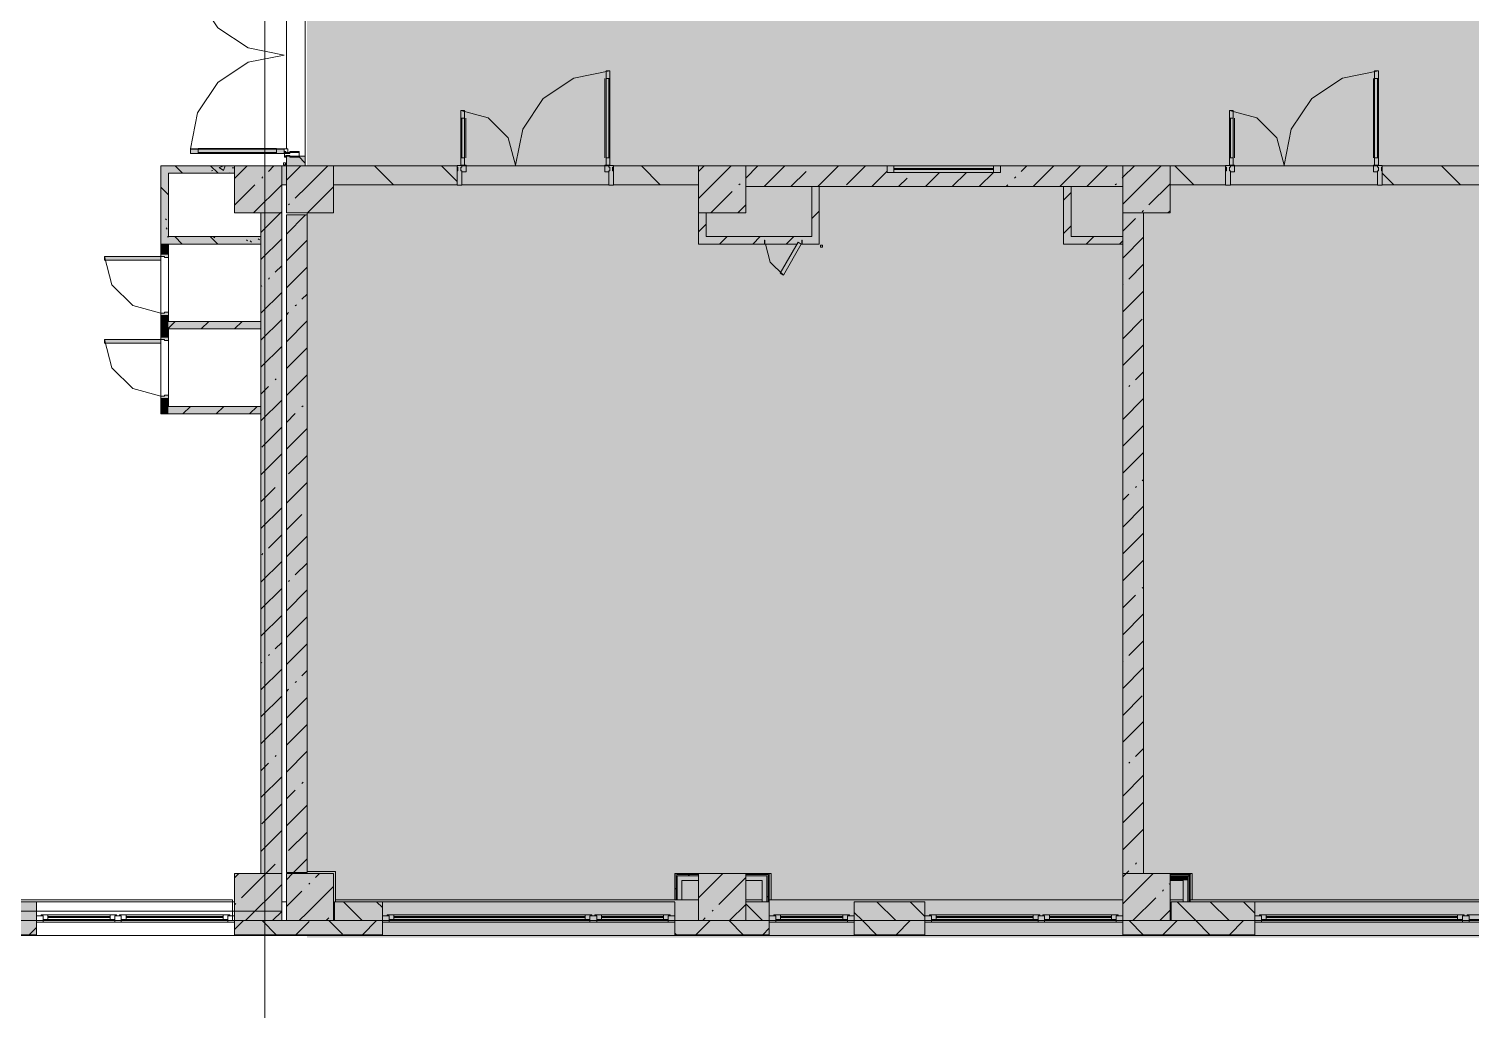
# Model space of a CAD drawing. Header units: millimetres. Extents: x -3817 to 677485, y -22715 to 103890.
# Drawn here: x 13563.1 to 13683.5, y -19612.1 to -19530.2 of the extents above; entities that cross this region are included whole.
import ezdxf

# ---------------------------------------------------------------- set-up
doc = ezdxf.new("R2010")
doc.units = ezdxf.units.MM
doc.layers.add('PDF _Геометрия', color=7, linetype='Continuous', true_color=0x1d1d1d)
doc.layers.add('PDF _Сплошная заливка', color=7, linetype='Continuous', true_color=0xffffff)

msp = doc.modelspace()

# ---------------------------------------------------------------- hatches: boundary and pattern name
at = {"layer": 'PDF _Сплошная заливка', "true_color": 0xd9d9d9, "transparency": 33554559}
for points in [[(13871.02, -19606.08), (13878.48, -19606.08), (13878.48, -19577.89), (13949.34, -19577.89), (13949.34, -19388.53), (13611.17, -19388.53), (13611.17, -19416.65), (13586.36, -19416.65), (13586.36, -19606.08), (13856.42, -19606.08)], [(13654.47, -19543.4), (13654.47, -19541.67), (13644.24, -19541.67), (13644.24, -19542.22), (13634.79, -19542.22), (13634.79, -19541.67), (13622.98, -19541.67), (13622.98, -19543.4), (13651.92, -19543.4)], [(13654.47, -19600.72), (13656.2, -19600.72), (13656.2, -19545.61), (13654.47, -19545.61), (13654.47, -19599.51)], [(13628.49, -19548.21), (13628.49, -19547.58), (13619.04, -19547.58), (13619.04, -19548.21), (13627.3, -19548.13), (13627.35, -19548.05), (13627.7, -19548.21)], [(13654.47, -19548.21), (13654.47, -19547.58), (13650.14, -19547.58), (13650.14, -19548.21), (13651.92, -19548.21)], [(13586.55, -19604.66), (13588.57, -19604.66), (13588.57, -19600.72), (13586.36, -19600.72), (13586.36, -19604.66)], [(13617.17, -19602.93), (13617.27, -19602.93), (13617.27, -19600.92), (13617.17, -19600.72), (13617.17, -19601.98)], [(13619.04, -19604.65), (13622.98, -19604.65), (13622.98, -19600.72), (13619.04, -19600.72), (13619.04, -19602.92)], [(13624.75, -19603.09), (13624.85, -19603.09), (13624.85, -19600.92), (13624.75, -19600.92), (13624.75, -19602.37)], [(13624.85, -19603.09), (13624.94, -19603.09), (13624.94, -19600.82), (13624.85, -19600.92), (13624.85, -19602.36)], [(13659.9, -19603.09), (13660, -19603.09), (13660, -19600.92), (13659.9, -19600.92), (13659.9, -19601.98)], [(13660, -19603.09), (13660.09, -19603.09), (13660.09, -19600.82), (13660, -19600.92), (13660, -19601.98)], [(13665.49, -19604.66), (13665.49, -19603.09), (13658.49, -19603.09), (13658.49, -19604.66), (13659.22, -19604.66)]]:
    msp.add_hatch(color=254, dxfattribs=at).paths.add_polyline_path(points)
at = {"layer": 'PDF _Сплошная заливка', "true_color": 0xcdcdcd, "transparency": 33554559}
msp.add_hatch(color=254, dxfattribs=at).paths.add_polyline_path([(13611.32, -19541.63), (13611.64, -19541.63), (13611.64, -19533.76), (13611.32, -19533.76), (13611.32, -19540.34)])
at = {"layer": 'PDF _Сплошная заливка', "true_color": 0xe2e2e2, "transparency": 33554559}
msp.add_hatch(color=254, dxfattribs=at).paths.add_polyline_path([(13578.89, -19540.65), (13584.44, -19540.65), (13584.44, -19540.29), (13576.63, -19540.29), (13576.63, -19540.65)])
at = {"layer": 'PDF _Сплошная заливка', "transparency": 33554559}
for points in [[(13578.89, -19542.3), (13580.3, -19542.3), (13580.3, -19541.67), (13574.79, -19541.67), (13574.79, -19542.3)], [(13580.3, -19545.61), (13584.24, -19545.61), (13584.24, -19541.67), (13580.3, -19541.67), (13580.3, -19544.75)], [(13584.24, -19543.25), (13584.63, -19543.25), (13584.63, -19541.67), (13584.24, -19541.73), (13584.24, -19542.21)], [(13586.19, -19545.61), (13586.36, -19545.61), (13586.36, -19541.67), (13584.63, -19541.67), (13584.63, -19545.61)], [(13582.51, -19600.72), (13584.24, -19600.72), (13584.24, -19545.61), (13582.51, -19545.61), (13582.51, -19584.37)], [(13582.51, -19548.21), (13582.51, -19547.58), (13574.16, -19547.58), (13574.16, -19548.21), (13578.89, -19548.21)], [(13582.51, -19555.29), (13582.51, -19554.66), (13574.79, -19554.66), (13574.79, -19555.29), (13578.89, -19555.29)], [(13582.51, -19562.38), (13582.51, -19561.75), (13574.79, -19561.75), (13574.79, -19562.38), (13578.89, -19562.38)], [(13586.19, -19604.66), (13586.36, -19604.66), (13586.36, -19600.72), (13584.63, -19600.72), (13584.63, -19604.66)]]:
    msp.add_hatch(color=256, dxfattribs=at).paths.add_polyline_path(points)
at = {"layer": 'PDF _Сплошная заливка', "true_color": 0xd9d9d9, "transparency": 33554559}
h = msp.add_hatch(color=254, dxfattribs=at)
h.paths.add_polyline_path([(13619.04, -19543.25), (13619.04, -19541.67), (13611.95, -19541.67), (13611.95, -19543.25), (13615.4, -19543.25)], flags=0)
h.paths.add_polyline_path([(13593.49, -19543.25), (13598.88, -19543.25), (13598.88, -19541.67), (13588.57, -19541.67), (13588.57, -19543.25)], flags=0)
h = msp.add_hatch(color=254, dxfattribs=at)
h.paths.add_polyline_path([(13681.13, -19543.25), (13689.75, -19543.25), (13689.75, -19541.67), (13676.12, -19541.67), (13676.12, -19543.25)], flags=0)
h.paths.add_polyline_path([(13658.41, -19543.25), (13663.05, -19543.25), (13663.05, -19541.67), (13658.41, -19541.67)], flags=0)
at = {"layer": 'PDF _Сплошная заливка', "true_color": 0xe2e2e2, "transparency": 33554559}
h = msp.add_hatch(color=254, dxfattribs=at)
h.paths.add_polyline_path([(13574.79, -19554.16), (13574.79, -19553.88), (13574.16, -19553.96), (13574.16, -19554.16)], flags=0)
h.paths.add_polyline_path([(13574.79, -19549.32), (13574.79, -19549.04), (13574.16, -19549.04), (13574.16, -19549.24), (13574.47, -19549.24)], flags=0)
h = msp.add_hatch(color=254, dxfattribs=at)
h.paths.add_polyline_path([(13574.16, -19561.09), (13574.79, -19561.09), (13574.79, -19560.81), (13574.16, -19560.89)], flags=0)
h.paths.add_polyline_path([(13574.79, -19556.24), (13574.79, -19555.97), (13574.16, -19555.97), (13574.16, -19556.17), (13574.47, -19556.17)], flags=0)
at = {"layer": 'PDF _Сплошная заливка', "true_color": 0xd9d9d9, "transparency": 33554559}
h = msp.add_hatch(color=254, dxfattribs=at)
h.paths.add_polyline_path([(13617.66, -19600.82), (13619.04, -19600.74), (13619.04, -19600.72), (13617.27, -19600.72), (13617.27, -19600.82)], flags=0)
h.paths.add_polyline_path([(13622.98, -19600.82), (13624.85, -19600.82), (13624.94, -19600.72), (13622.98, -19600.8)], flags=0)
at = {"layer": 'PDF _Сплошная заливка', "true_color": 0xcfcfcf, "transparency": 33554559}
for points in [[(13617.27, -19602.93), (13617.66, -19602.93), (13617.66, -19600.92), (13617.27, -19600.92), (13617.27, -19601.98)], [(13659.5, -19601.31), (13659.9, -19601.31), (13659.9, -19600.92), (13658.41, -19600.92), (13658.41, -19601.31)]]:
    msp.add_hatch(color=254, dxfattribs=at).paths.add_polyline_path(points)
h = msp.add_hatch(color=254, dxfattribs=at)
h.paths.add_polyline_path([(13624.75, -19601.31), (13624.75, -19600.92), (13622.98, -19600.92), (13622.98, -19601.31), (13624.35, -19601.31)], flags=0)
h.paths.add_polyline_path([(13617.66, -19601.31), (13619.04, -19601.31), (13619.04, -19600.92), (13617.66, -19600.92)], flags=0)
at = {"layer": 'PDF _Сплошная заливка', "true_color": 0xd9d9d9, "transparency": 33554559}
h = msp.add_hatch(color=254, dxfattribs=at)
h.paths.add_polyline_path([(13637.31, -19604.66), (13637.94, -19604.66), (13637.94, -19603.09), (13632.03, -19603.09), (13632.03, -19604.66)], flags=0)
h.paths.add_polyline_path([(13622.98, -19604.66), (13624.94, -19604.65), (13624.94, -19603.09), (13622.98, -19603.09), (13622.98, -19604.65)], flags=0)
at = {"layer": 'PDF _Сплошная заливка', "transparency": 33554559}
h = msp.add_hatch(color=256, dxfattribs=at)
h.paths.add_polyline_path([(13554.95, -19605.84), (13563.77, -19605.84), (13563.77, -19604.66), (13554.95, -19604.66)], flags=0)
h.paths.add_polyline_path([(13586.36, -19605.84), (13586.36, -19604.66), (13580.3, -19604.66), (13580.3, -19605.84), (13586.19, -19605.84)], flags=0)
h.paths.add_polyline_path([(13476.64, -19605.84), (13489.12, -19605.84), (13489.12, -19604.66), (13476.52, -19604.66), (13476.52, -19605.84)], flags=0)
h.paths.add_polyline_path([(13459.99, -19605.84), (13459.99, -19604.66), (13451.33, -19604.66), (13451.33, -19605.84), (13458.42, -19605.84)], flags=0)
h.paths.add_polyline_path([(13520.46, -19605.84), (13524.55, -19605.84), (13524.55, -19604.66), (13510.22, -19604.66), (13510.22, -19605.84), (13513.16, -19605.84)], flags=0)
h.paths.add_polyline_path([(13542.37, -19605.84), (13547.86, -19605.84), (13547.86, -19604.66), (13541.09, -19604.66), (13541.09, -19605.84)], flags=0)
h.paths.add_polyline_path([(13414.56, -19605.84), (13417.08, -19605.84), (13417.08, -19604.66), (13408.02, -19604.66), (13408.02, -19605.84), (13410.91, -19605.84)], flags=0)
h.paths.add_polyline_path([(13370.62, -19605.84), (13383.61, -19605.84), (13383.61, -19604.66), (13370.62, -19604.66)], flags=0)
h.paths.add_polyline_path([(13425.52, -19605.84), (13429.28, -19605.84), (13429.28, -19604.66), (13424.16, -19604.66), (13424.16, -19605.84)], flags=0)
h.paths.add_polyline_path([(13317.63, -19605.84), (13323.54, -19605.84), (13323.54, -19604.66), (13317.63, -19604.66)], flags=0)
h.paths.add_polyline_path([(13310.55, -19605.84), (13310.55, -19604.66), (13279.13, -19604.66), (13279.13, -19605.84), (13308.66, -19605.84)], flags=0)
h.paths.add_polyline_path([(13340.07, -19605.84), (13346.21, -19605.84), (13346.21, -19604.66), (13340.07, -19604.66)], flags=0)
at = {"layer": 'PDF _Сплошная заливка', "true_color": 0xd9d9d9, "transparency": 33554559}
h = msp.add_hatch(color=254, dxfattribs=at)
h.paths.add_polyline_path([(13877.22, -19605.84), (13877.22, -19604.66), (13844.62, -19604.66), (13844.62, -19605.84), (13871.02, -19605.84)], flags=0)
h.paths.add_polyline_path([(13827.2, -19605.84), (13837.54, -19605.84), (13837.54, -19604.66), (13809.19, -19604.66), (13809.19, -19605.84), (13812.6, -19605.84)], flags=0)
h.paths.add_polyline_path([(13794.23, -19605.84), (13802.1, -19605.84), (13802.1, -19604.66), (13794.23, -19604.66)], flags=0)
h.paths.add_polyline_path([(13768.78, -19605.84), (13769.82, -19605.84), (13769.82, -19604.66), (13760.77, -19604.66), (13760.77, -19605.84)], flags=0)
h.paths.add_polyline_path([(13744.23, -19605.84), (13744.23, -19604.66), (13738.33, -19604.66), (13738.33, -19605.84), (13739.56, -19605.84)], flags=0)
h.paths.add_polyline_path([(13659.22, -19605.84), (13665.49, -19605.84), (13665.49, -19604.66), (13654.47, -19604.66), (13654.47, -19605.84), (13658.41, -19605.84)], flags=0)
h.paths.add_polyline_path([(13728.61, -19605.84), (13731.24, -19605.84), (13731.24, -19604.66), (13724.39, -19604.66), (13724.39, -19605.84), (13724.95, -19605.84)], flags=0)
h.paths.add_polyline_path([(13689.9, -19605.84), (13700.93, -19605.84), (13700.93, -19604.66), (13689.9, -19604.66)], flags=0)
h.paths.add_polyline_path([(13632.03, -19605.84), (13637.94, -19605.84), (13637.94, -19604.66), (13632.03, -19604.66)], flags=0)
h.paths.add_polyline_path([(13588.57, -19605.84), (13592.66, -19605.84), (13592.66, -19604.66), (13586.36, -19604.66), (13586.39, -19605.84)], flags=0)
h.paths.add_polyline_path([(13617.07, -19605.84), (13624.94, -19605.84), (13624.94, -19604.66), (13617.07, -19604.66)], flags=0)

# ---------------------------------------------------------------- linework, layer by layer
at = {"layer": 'PDF _Геометрия', "color": 253, "lineweight": 9, "true_color": 0xaaaaaa}
for points in [[(13582.82, -19623.26), (13582.82, -19524.84), (13582.82, -19515.08), (13582.82, -19416.65)], [(13576.63, -19524.62), (13577.22, -19527.61), (13578.92, -19530.15), (13581.45, -19531.84), (13584.44, -19532.44)], [(13576.63, -19540.25), (13577.22, -19537.26), (13578.92, -19534.73), (13581.45, -19533.03), (13584.44, -19532.44)], [(13574.16, -19549.15), (13574.16, -19541.67), (13584.63, -19541.67), (13584.63, -19540.88), (13584.63, -19541.67)], [(13576.63, -19540.25), (13584.44, -19540.25)], [(13577.26, -19540.22), (13583.81, -19540.22)], [(13577.26, -19540.65), (13577.26, -19540.29)], [(13577.26, -19540.57), (13583.81, -19540.57)], [(13583.81, -19540.65), (13583.81, -19540.29)], [(13584.76, -19540.57), (13584.76, -19540.25), (13584.76, -19540.65), (13584.44, -19540.65)], [(13584.44, -19540.25), (13584.76, -19540.25)], [(13584.44, -19540.65), (13584.44, -19540.25), (13584.44, -19540.65)], [(13584.76, -19540.25), (13584.44, -19540.25)], [(13586.21, -19541.67), (13586.36, -19541.67)], [(13574.16, -19549.24), (13574.16, -19553.96), (13574.16, -19549.55), (13574.16, -19553.96), (13571.8, -19553.33), (13570.07, -19551.6), (13569.44, -19549.24)], [(13574.79, -19549.16), (13574.79, -19554.04), (13574.79, -19549.16)], [(13574.16, -19556.17), (13574.16, -19560.89), (13574.16, -19556.48), (13574.16, -19560.89), (13571.8, -19560.26), (13570.07, -19558.53), (13569.44, -19556.17)], [(13574.79, -19556.09), (13574.79, -19560.97), (13574.79, -19556.09)], [(13582.51, -19600.72), (13582.51, -19562.38), (13574.16, -19562.38)], [(13580.3, -19603.09), (13580.14, -19603.09), (13580.3, -19603.09), (13580.3, -19600.72)], [(13263.64, -19603.87), (13362.06, -19603.87), (13485.82, -19603.87), (13584.24, -19603.87)]]:
    msp.add_lwpolyline(points, dxfattribs=at)
at = {"layer": 'PDF _Геометрия', "color": 7, "lineweight": 9}
for points in [[(13585.7, -19524.11), (13586.21, -19524.11), (13586.21, -19523.32), (13584.63, -19523.32), (13584.63, -19524.11), (13586.21, -19524.11), (13586.21, -19540.88)], [(13584.63, -19540.25), (13584.63, -19524.62)], [(13586.36, -19545.61), (13584.63, -19545.61), (13584.63, -19541.67), (13586.36, -19541.67), (13586.21, -19541.67), (13586.21, -19540.88), (13584.63, -19540.88), (13584.63, -19541.67), (13580.46, -19541.67), (13574.79, -19541.67), (13574.16, -19541.67), (13574.16, -19547.58), (13574.16, -19548.21)], [(13586.21, -19541.44), (13585.65, -19540.88)], [(13586.19, -19540.88), (13585.7, -19540.88)], [(13580.3, -19542.72), (13581.35, -19541.67)], [(13583.13, -19542.14), (13583.59, -19541.67)], [(13584.63, -19542.88), (13585.84, -19541.67)], [(13574.79, -19548.21), (13574.16, -19548.21), (13574.16, -19548.84), (13574.79, -19548.84), (13574.79, -19548.21), (13582.51, -19548.21), (13582.51, -19554.66), (13574.79, -19554.66), (13574.79, -19554.36), (13574.16, -19554.36), (13574.16, -19555.77), (13574.79, -19555.77), (13574.79, -19555.29), (13582.51, -19555.29), (13582.51, -19561.75), (13574.79, -19561.75), (13574.79, -19561.28), (13574.16, -19561.28), (13574.16, -19562.38), (13574.79, -19562.38), (13582.51, -19562.38), (13582.51, -19600.72), (13584.24, -19600.72), (13584.24, -19545.61), (13582.51, -19545.61), (13582.51, -19547.58), (13574.79, -19547.58), (13574.79, -19542.3), (13580.3, -19542.3)], [(13580.3, -19544.96), (13582.01, -19543.26)], [(13581.9, -19545.61), (13584.24, -19543.27)], [(13582.57, -19542.7), (13582.66, -19542.6)], [(13584.24, -19543.25), (13584.63, -19543.25)], [(13585.37, -19544.38), (13586.36, -19543.39)], [(13582.51, -19547.25), (13584.15, -19545.61), (13584.24, -19545.52)], [(13584.63, -19547.37), (13586.23, -19545.76)], [(13584.81, -19544.94), (13584.9, -19544.85)], [(13582.51, -19548.21), (13582.51, -19547.58)], [(13582.51, -19549.49), (13584.24, -19547.76)], [(13584.63, -19549.61), (13586.36, -19547.88)], [(13574.16, -19549.15), (13574.16, -19548.84)], [(13574.79, -19548.84), (13574.79, -19554.36)], [(13574.16, -19553.96), (13574.16, -19549.55)], [(13583.69, -19550.55), (13584.24, -19550.01)], [(13584.63, -19551.86), (13586.36, -19550.13)], [(13582.51, -19551.74), (13582.57, -19551.68)], [(13583.13, -19551.12), (13583.22, -19551.02)], [(13582.51, -19553.98), (13584.24, -19552.25)], [(13585.93, -19552.8), (13586.36, -19552.37)], [(13584.63, -19554.1), (13584.81, -19553.92)], [(13585.37, -19553.36), (13585.47, -19553.27)], [(13574.25, -19555.77), (13574.79, -19555.23), (13575.36, -19554.66)], [(13577.52, -19555.29), (13578.15, -19554.66)], [(13580.3, -19555.29), (13580.93, -19554.66)], [(13582.51, -19556.23), (13584.24, -19554.5)], [(13582.51, -19555.29), (13582.51, -19554.66)], [(13584.63, -19556.35), (13586.36, -19554.62)], [(13574.16, -19560.89), (13574.16, -19556.48)], [(13574.79, -19555.77), (13574.79, -19561.28)], [(13582.51, -19558.47), (13584.24, -19556.74)], [(13584.63, -19558.59), (13586.36, -19556.86)], [(13582.51, -19560.72), (13583.13, -19560.1)], [(13583.69, -19559.53), (13583.78, -19559.44)], [(13584.63, -19560.84), (13586.36, -19559.11)], [(13574.16, -19561.43), (13574.31, -19561.28)], [(13582.51, -19562.96), (13584.24, -19561.23)], [(13576, -19562.38), (13576.63, -19561.75)], [(13578.78, -19562.38), (13579.41, -19561.75)], [(13581.56, -19562.38), (13582.19, -19561.75)], [(13582.51, -19562.38), (13582.51, -19561.75)], [(13584.63, -19563.08), (13585.37, -19562.34)], [(13585.93, -19561.78), (13586.03, -19561.69)], [(13582.57, -19565.15), (13584.24, -19563.48)], [(13584.63, -19565.33), (13586.36, -19563.6)], [(13582.51, -19567.45), (13584.24, -19565.72)], [(13584.81, -19567.39), (13586.36, -19565.84)], [(13582.51, -19569.7), (13583.69, -19568.51)], [(13584.63, -19569.82), (13586.36, -19568.09)], [(13582.51, -19571.94), (13584.24, -19570.21)], [(13584.63, -19572.06), (13585.93, -19570.76)], [(13583.13, -19573.57), (13584.24, -19572.46)], [(13584.63, -19574.31), (13586.36, -19572.58)], [(13582.57, -19574.13), (13582.66, -19574.03)], [(13582.51, -19576.43), (13584.24, -19574.7)], [(13585.37, -19575.81), (13586.36, -19574.82)], [(13582.51, -19578.68), (13584.24, -19576.95)], [(13584.63, -19578.8), (13586.36, -19577.06)], [(13584.81, -19576.37), (13584.9, -19576.28)], [(13582.51, -19580.92), (13584.24, -19579.19)], [(13584.63, -19581.04), (13586.36, -19579.31)], [(13583.69, -19581.98), (13584.24, -19581.44)], [(13584.63, -19583.29), (13586.36, -19581.55)], [(13583.13, -19582.55), (13583.22, -19582.45)], [(13582.51, -19583.17), (13582.57, -19583.11)], [(13582.51, -19585.41), (13584.24, -19583.68)], [(13585.93, -19584.23), (13586.36, -19583.8)], [(13584.63, -19585.53), (13584.81, -19585.35)], [(13585.37, -19584.79), (13585.47, -19584.7)], [(13582.51, -19587.66), (13584.24, -19585.93)], [(13584.63, -19587.78), (13586.36, -19586.04)], [(13582.51, -19589.9), (13584.24, -19588.17)], [(13584.63, -19590.02), (13586.36, -19588.29)], [(13582.51, -19592.15), (13583.13, -19591.53)], [(13583.69, -19590.96), (13583.78, -19590.87)], [(13584.63, -19592.27), (13586.36, -19590.53)], [(13582.51, -19594.39), (13584.24, -19592.66)], [(13584.63, -19594.51), (13585.37, -19593.77)], [(13585.93, -19593.21), (13586.03, -19593.12)], [(13582.57, -19596.58), (13584.24, -19594.91)], [(13584.63, -19596.76), (13586.36, -19595.02)], [(13582.51, -19598.88), (13584.24, -19597.15)], [(13584.81, -19598.82), (13586.36, -19597.27)], [(13580.88, -19602.75), (13582.91, -19600.72), (13583.69, -19599.94)], [(13585.23, -19600.64), (13586.36, -19599.51)], [(13580.3, -19601.09), (13580.66, -19600.72)], [(13586.36, -19600.72), (13584.63, -19600.72), (13584.63, -19604.66), (13586.36, -19604.66), (13580.3, -19604.66), (13580.3, -19605.9), (13586.36, -19605.9)], [(13584.63, -19601.25), (13585.15, -19600.72)], [(13581.22, -19604.66), (13584.24, -19601.64)], [(13584.63, -19603.49), (13585.93, -19602.19)], [(13547.86, -19602.93), (13580.14, -19602.93), (13580.14, -19604.66)], [(13580.14, -19603.09), (13563.77, -19603.09), (13563.77, -19604.66), (13580.14, -19604.66), (13580.14, -19604.25), (13580.14, -19603.09), (13580.14, -19604.25)], [(13580.32, -19603.31), (13580.42, -19603.22)], [(13564.28, -19604.25), (13563.77, -19604.25)], [(13564.16, -19604.17), (13570.46, -19604.17)], [(13564.71, -19604.17), (13564.71, -19604.57)], [(13564.71, -19604.33), (13569.91, -19604.33)], [(13569.91, -19604.41), (13564.71, -19604.41)], [(13569.91, -19604.17), (13569.91, -19604.57)], [(13570.85, -19604.25), (13570.3, -19604.25)], [(13570.69, -19604.17), (13579.91, -19604.17)], [(13571.25, -19604.17), (13571.25, -19604.57)], [(13571.25, -19604.33), (13579.36, -19604.33)], [(13579.36, -19604.41), (13571.25, -19604.41)], [(13579.36, -19604.17), (13579.36, -19604.57)], [(13580.3, -19604.25), (13579.75, -19604.25)], [(13580.3, -19605.4), (13581.04, -19604.66)], [(13583.79, -19605.84), (13582.61, -19604.66)], [(13583.46, -19604.66), (13584.24, -19603.89)], [(13585.71, -19604.66), (13586.36, -19604)], [(13554.95, -19605.84), (13563.77, -19605.84)], [(13554.95, -19605.86), (13563.77, -19605.86)], [(13560.46, -19605.9), (13564.4, -19605.9), (13560.46, -19605.9)], [(13563.16, -19605.84), (13563.77, -19605.23)], [(13563.77, -19604.8), (13580.3, -19604.8)], [(13577.94, -19605.9), (13580.3, -19605.9), (13577.94, -19605.9)], [(13580.3, -19605.84), (13586.36, -19605.84)], [(13580.3, -19605.86), (13586.36, -19605.86)], [(13585.43, -19605.84), (13586.36, -19604.9)]]:
    msp.add_lwpolyline(points, dxfattribs=at)
at = {"layer": 'PDF _Геометрия', "color": 253, "lineweight": 9, "true_color": 0xaaaaaa}
for points in [[(13584.63, -19540.25), (13584.63, -19524.62)], [(13584.44, -19540.34), (13584.44, -19540.65), (13576.63, -19540.65), (13576.63, -19540.29), (13584.44, -19540.29), (13576.63, -19540.29), (13576.63, -19540.65), (13584.44, -19540.65)], [(13584.44, -19540.25), (13584.76, -19540.25), (13584.76, -19540.57), (13584.76, -19540.25), (13584.44, -19540.25), (13584.44, -19540.65)], [(13569.44, -19549.24), (13569.44, -19549.55), (13574.16, -19549.55), (13574.16, -19549.24)], [(13574.79, -19549.04), (13574.79, -19548.84), (13574.16, -19548.84), (13574.16, -19549.04)], [(13574.16, -19549.24), (13574.47, -19549.24), (13574.47, -19549.32), (13574.79, -19549.32), (13574.79, -19549.04), (13574.16, -19549.04)], [(13574.16, -19553.96), (13574.16, -19554.16), (13574.79, -19554.16), (13574.79, -19553.88), (13574.47, -19553.88), (13574.47, -19553.96)], [(13574.79, -19554.16), (13574.16, -19554.16), (13574.16, -19554.36), (13574.79, -19554.36)], [(13569.44, -19556.17), (13569.44, -19556.48), (13574.16, -19556.48), (13574.16, -19556.17)], [(13574.79, -19555.97), (13574.79, -19555.77), (13574.16, -19555.77), (13574.16, -19555.97)], [(13574.16, -19556.17), (13574.47, -19556.17), (13574.47, -19556.24), (13574.79, -19556.24), (13574.79, -19555.97), (13574.16, -19555.97)], [(13574.16, -19560.89), (13574.16, -19561.09), (13574.79, -19561.09), (13574.79, -19560.81), (13574.47, -19560.81), (13574.47, -19560.89)], [(13574.79, -19561.09), (13574.16, -19561.09), (13574.16, -19561.28), (13574.79, -19561.28)], [(13580.3, -19603.09), (13580.14, -19603.09)], [(13584.63, -19603.09), (13584.24, -19603.09)]]:
    msp.add_lwpolyline(points, close=True, dxfattribs=at)
at = {"layer": 'PDF _Геометрия', "color": 9, "lineweight": 9, "true_color": 0xb7b7b7}
for points in [[(13599.28, -19542.18), (13599.63, -19542.18), (13599.63, -19541.63), (13599.2, -19541.63), (13599.2, -19537.06), (13601.48, -19537.68), (13603.15, -19539.35), (13603.76, -19541.63), (13604.36, -19538.62), (13606.07, -19536.06), (13608.63, -19534.36), (13611.64, -19533.76), (13611.64, -19541.63), (13611.21, -19541.63), (13611.21, -19542.18), (13611.56, -19542.18)], [(13611.21, -19534.39), (13611.21, -19541)], [(13611.64, -19534.39), (13611.32, -19534.39)], [(13611.56, -19534.39), (13611.56, -19541)], [(13663.45, -19542.18), (13663.8, -19542.18), (13663.8, -19541.63), (13663.37, -19541.63), (13663.37, -19537.06), (13665.65, -19537.68), (13667.32, -19539.35), (13667.94, -19541.63), (13668.53, -19538.62), (13670.24, -19536.06), (13672.8, -19534.36), (13675.81, -19533.76), (13675.81, -19541.63), (13675.38, -19541.63), (13675.38, -19542.18), (13675.73, -19542.18)], [(13675.38, -19534.39), (13675.38, -19541)], [(13675.81, -19534.39), (13675.49, -19534.39)], [(13675.73, -19534.39), (13675.73, -19541)], [(13599.2, -19537.69), (13599.51, -19537.69)], [(13599.28, -19537.69), (13599.28, -19541)], [(13599.62, -19537.69), (13599.62, -19541)], [(13663.37, -19537.69), (13663.68, -19537.69)], [(13663.45, -19537.69), (13663.45, -19541)], [(13663.79, -19537.69), (13663.79, -19541)], [(13586.36, -19541.67), (13598.89, -19541.67)], [(13598.88, -19541.67), (13598.88, -19542.1)], [(13599.2, -19541), (13599.51, -19541)], [(13599.2, -19541.79), (13599.2, -19542.1)], [(13611.64, -19541), (13611.32, -19541)], [(13611.64, -19541.79), (13611.64, -19542.1)], [(13611.94, -19541.67), (13663.06, -19541.67)], [(13611.95, -19542.1), (13611.95, -19541.67)], [(13663.05, -19541.67), (13663.05, -19542.1)], [(13663.37, -19541), (13663.68, -19541)], [(13663.37, -19541.79), (13663.37, -19542.1)], [(13675.81, -19541), (13675.49, -19541)], [(13675.81, -19541.79), (13675.81, -19542.1)], [(13676.11, -19541.67), (13737.23, -19541.67)], [(13676.12, -19542.1), (13676.12, -19541.67)], [(13598.88, -19543.25), (13588.57, -19543.25), (13588.57, -19545.61), (13586.36, -19545.61), (13586.36, -19600.57), (13588.73, -19600.57), (13588.73, -19603.09), (13588.73, -19600.57), (13586.36, -19600.57)], [(13619.04, -19545.61), (13619.04, -19543.25), (13611.95, -19543.25)], [(13663.05, -19543.25), (13658.41, -19543.25), (13658.41, -19545.61), (13656.2, -19545.61), (13656.2, -19600.72), (13660.25, -19600.72), (13660.25, -19602.93), (13660.25, -19600.72), (13660.09, -19600.72)], [(13702.06, -19548.21), (13689.9, -19548.21), (13689.9, -19543.25), (13676.12, -19543.25)], [(13654.47, -19602.93), (13654.47, -19548.21), (13649.51, -19548.21), (13649.51, -19543.4), (13629.12, -19543.4), (13629.12, -19548.21), (13627.62, -19548.21)], [(13627.26, -19548.21), (13619.04, -19548.21)], [(13624.63, -19548.21), (13625.03, -19549.7), (13626.13, -19550.8)], [(13617.07, -19602.93), (13617.07, -19600.72), (13625.1, -19600.72), (13625.1, -19602.93), (13625.1, -19600.72), (13622.98, -19600.72)], [(13619.04, -19600.72), (13617.17, -19600.72)]]:
    msp.add_lwpolyline(points, dxfattribs=at)
for points in [[(13611.32, -19541.63), (13611.64, -19541.63), (13611.64, -19533.76), (13611.32, -19533.76), (13611.32, -19541.63), (13611.64, -19541.63), (13611.64, -19533.76), (13611.32, -19533.76)], [(13675.49, -19541.63), (13675.81, -19541.63), (13675.81, -19533.76), (13675.49, -19533.76), (13675.49, -19541.63), (13675.81, -19541.63), (13675.81, -19533.76), (13675.49, -19533.76)], [(13599.51, -19541.63), (13599.2, -19541.63), (13599.2, -19537.06), (13599.51, -19537.06), (13599.51, -19541.63), (13599.51, -19537.06), (13599.2, -19537.06), (13599.2, -19541.63)], [(13663.68, -19541.63), (13663.37, -19541.63), (13663.37, -19537.06), (13663.68, -19537.06), (13663.68, -19541.63), (13663.68, -19537.06), (13663.37, -19537.06), (13663.37, -19541.63)], [(13599.27, -19541.67), (13611.57, -19541.67)], [(13663.44, -19541.67), (13675.74, -19541.67)], [(13624.59, -19547.89), (13624.55, -19547.89), (13624.55, -19548.21), (13624.59, -19548.21)], [(13626.13, -19550.8), (13627.62, -19548.21), (13627.35, -19548.05), (13625.85, -19550.64)], [(13627.66, -19547.89), (13627.66, -19548.21), (13627.7, -19548.21), (13627.7, -19547.89)]]:
    msp.add_lwpolyline(points, close=True, dxfattribs=at)
at = {"layer": 'PDF _Геометрия', "color": 7, "lineweight": 9}
for points in [[(13584.6, -19540.88), (13584.6, -19540.8), (13584.91, -19540.8), (13584.91, -19540.88), (13585.7, -19540.88), (13585.7, -19540.49), (13584.91, -19540.49), (13584.91, -19540.57), (13584.6, -19540.57), (13584.6, -19540.49), (13584.47, -19540.49), (13584.47, -19540.88)], [(13584.6, -19540.96), (13584.6, -19540.88), (13584.91, -19540.88), (13584.91, -19540.96), (13585.7, -19540.96), (13585.7, -19540.57), (13584.91, -19540.57), (13584.91, -19540.65), (13584.6, -19540.65), (13584.6, -19540.57), (13584.47, -19540.57), (13584.47, -19540.96)], [(13584.24, -19541.67), (13580.3, -19541.67), (13580.3, -19545.61), (13584.24, -19545.61)], [(13584.55, -19541.58), (13584.55, -19541.43), (13584.39, -19541.43), (13584.39, -19541.58)], [(13586.36, -19600.64), (13586.36, -19545.76), (13584.63, -19545.76), (13584.63, -19600.64)], [(13584.24, -19600.72), (13580.3, -19600.72), (13580.3, -19604.66), (13584.24, -19604.66)], [(13563.77, -19604.66), (13563.77, -19603.09), (13554.95, -19603.09), (13554.95, -19604.66)], [(13563.77, -19604.66), (13554.95, -19604.66), (13554.95, -19605.9), (13563.77, -19605.9)], [(13563.77, -19604.8), (13563.77, -19604.25), (13564.32, -19604.25), (13564.32, -19604.8)], [(13563.77, -19605.9), (13563.77, -19604.66), (13580.3, -19604.66), (13580.3, -19605.9)], [(13570.46, -19604.17), (13564.16, -19604.17), (13564.16, -19604.25), (13564.32, -19604.25), (13564.32, -19604.57), (13570.3, -19604.57), (13570.3, -19604.25), (13570.46, -19604.25)], [(13570.3, -19604.8), (13570.3, -19604.25), (13570.85, -19604.25), (13570.85, -19604.8)], [(13579.91, -19604.17), (13570.69, -19604.17), (13570.69, -19604.25), (13570.85, -19604.25), (13570.85, -19604.57), (13579.75, -19604.57), (13579.75, -19604.25), (13579.91, -19604.25)], [(13579.75, -19604.8), (13579.75, -19604.25), (13580.3, -19604.25), (13580.3, -19604.8)], [(13573.21, -19605.9), (13575.58, -19605.9)]]:
    msp.add_lwpolyline(points, close=True, dxfattribs=at)
at = {"layer": 'PDF _Геометрия', "color": 8, "lineweight": 9, "true_color": 0x787878}
for points in [[(13575.97, -19542.3), (13575.34, -19541.67)], [(13578.94, -19542.3), (13578.31, -19541.67)], [(13578.37, -19542.08), (13578.5, -19542.06)], [(13579.38, -19542.06), (13579.03, -19541.82), (13579.42, -19541.67)], [(13579.38, -19542.06), (13579.51, -19541.67)], [(13580.12, -19541.85), (13580.25, -19541.83)], [(13579.84, -19542.3), (13579.88, -19542.27)], [(13574.79, -19544.09), (13574.16, -19543.46)], [(13574.53, -19546.1), (13574.63, -19546.18)], [(13574.69, -19546.95), (13574.59, -19546.85)], [(13574.79, -19547.59), (13574.68, -19547.6), (13574.82, -19547.59)], [(13575.94, -19548.21), (13575.31, -19547.58)], [(13578.91, -19548.21), (13578.28, -19547.58)], [(13578.55, -19547.61), (13578.67, -19547.68)], [(13581.29, -19547.84), (13581.38, -19547.93)], [(13581.72, -19548.04), (13581.62, -19547.94)], [(13582.29, -19547.77), (13582.4, -19547.84)]]:
    msp.add_lwpolyline(points, dxfattribs=at)
at = {"layer": 'PDF _Геометрия', "color": 8, "lineweight": 9, "true_color": 0x737373}
for points in [[(13586.36, -19543.39), (13588.08, -19541.67)], [(13586.36, -19545.61), (13588.57, -19545.61), (13588.57, -19541.67), (13586.36, -19541.67), (13598.88, -19541.67), (13598.88, -19543.25), (13588.57, -19543.25)], [(13593.58, -19543.25), (13592, -19541.67)], [(13598.88, -19542.98), (13597.57, -19541.67)], [(13598.88, -19542.1), (13598.88, -19541.67)], [(13599.27, -19541.67), (13611.57, -19541.67)], [(13611.95, -19541.67), (13611.95, -19542.1)], [(13615.85, -19543.25), (13614.27, -19541.67)], [(13619.04, -19544.39), (13621.76, -19541.67)], [(13619.04, -19542.14), (13619.51, -19541.67)], [(13622.98, -19542.7), (13622.98, -19542.7), (13624, -19541.67)], [(13650.14, -19543.4), (13654.47, -19543.4), (13654.47, -19541.67), (13622.98, -19541.67), (13622.98, -19543.4), (13628.49, -19543.4)], [(13624.52, -19543.4), (13626.25, -19541.67)], [(13626.76, -19543.4), (13628.03, -19542.14)], [(13629.01, -19543.4), (13630.74, -19541.67)], [(13631.4, -19543.26), (13632.98, -19541.67)], [(13633.5, -19543.4), (13634.79, -19542.11)], [(13644.24, -19541.67), (13634.79, -19541.67)], [(13643.68, -19541.91), (13635.34, -19541.91)], [(13643.68, -19541.99), (13635.34, -19541.99)], [(13645.99, -19542.14), (13646.45, -19541.67)], [(13646.97, -19543.4), (13648.7, -19541.67)], [(13649.21, -19543.4), (13650.94, -19541.67)], [(13651.46, -19543.4), (13653.19, -19541.67)], [(13654.41, -19542.7), (13654.47, -19542.63), (13655.43, -19541.67)], [(13654.47, -19544.88), (13657.68, -19541.67)], [(13660.39, -19543.25), (13658.81, -19541.67)], [(13663.05, -19542.1), (13663.05, -19541.67)], [(13663.44, -19541.67), (13675.74, -19541.67)], [(13676.12, -19541.67), (13676.12, -19542.1)], [(13682.66, -19543.25), (13681.08, -19541.67)], [(13611.56, -19543.25), (13599.27, -19543.25)], [(13622.42, -19543.26), (13622.51, -19543.17)], [(13634.79, -19542.22), (13644.24, -19542.22)], [(13635.74, -19543.4), (13636.45, -19542.7)], [(13637.99, -19543.4), (13639.17, -19542.22)], [(13640.23, -19543.4), (13641.41, -19542.22)], [(13642.48, -19543.4), (13643.66, -19542.22)], [(13644.72, -19543.4), (13644.86, -19543.26)], [(13645.43, -19542.7), (13645.52, -19542.6)], [(13653.84, -19543.26), (13653.94, -19543.17)], [(13656.65, -19544.94), (13658.41, -19543.19)], [(13675.73, -19543.25), (13663.44, -19543.25)], [(13677.09, -19543.25), (13676.12, -19542.28)], [(13586.39, -19545.61), (13588.57, -19543.43)], [(13656.2, -19600.72), (13656.2, -19545.61), (13654.47, -19545.61), (13654.47, -19547.58), (13650.14, -19547.58), (13650.14, -19543.4), (13649.51, -19543.4), (13629.12, -19543.4), (13628.49, -19543.4), (13628.49, -19547.58), (13627.7, -19547.58), (13624.55, -19547.58), (13619.67, -19547.58), (13619.67, -19545.61), (13619.04, -19545.61), (13619.04, -19547.58), (13619.04, -19548.21), (13624.55, -19548.21), (13627.26, -19548.21)], [(13620.07, -19545.61), (13621.85, -19543.82)], [(13627.7, -19548.21), (13628.49, -19548.21), (13629.12, -19548.21), (13629.12, -19543.4)], [(13649.51, -19543.4), (13649.51, -19548.21), (13650.14, -19548.21), (13654.47, -19548.21), (13654.47, -19603.09), (13654.47, -19604.66), (13655.26, -19604.66)], [(13649.51, -19544.54), (13650.14, -19543.91)], [(13622.31, -19545.61), (13622.98, -19544.94)], [(13628.49, -19546.08), (13629.12, -19545.45)], [(13656.09, -19545.5), (13656.18, -19545.41)], [(13658.23, -19545.61), (13658.41, -19545.43)], [(13619.04, -19547.17), (13619.67, -19546.54)], [(13649.51, -19547.32), (13650.14, -19546.69)], [(13654.47, -19547.12), (13655.53, -19546.06)], [(13620.79, -19548.21), (13621.42, -19547.58)], [(13623.57, -19548.21), (13624.2, -19547.58)], [(13626.36, -19548.21), (13626.99, -19547.58)], [(13651.41, -19548.21), (13652.04, -19547.58)], [(13654.2, -19548.21), (13654.47, -19547.93)], [(13654.47, -19548.21), (13654.47, -19547.58)], [(13654.47, -19549.37), (13656.2, -19547.63)], [(13654.97, -19551.12), (13656.2, -19549.88)], [(13654.47, -19551.61), (13654.5, -19551.58)], [(13654.47, -19553.86), (13656.2, -19552.12)], [(13654.47, -19556.1), (13656.09, -19554.48)], [(13654.47, -19558.35), (13656.2, -19556.61)], [(13655.53, -19559.53), (13656.2, -19558.86)], [(13654.97, -19560.1), (13655.06, -19560)], [(13654.47, -19562.84), (13656.2, -19561.1)], [(13654.47, -19565.08), (13656.2, -19563.35)], [(13654.47, -19567.33), (13656.2, -19565.59)], [(13655.53, -19568.51), (13655.62, -19568.42)], [(13656.09, -19567.95), (13656.2, -19567.84)], [(13654.47, -19569.57), (13654.97, -19569.08)], [(13654.47, -19571.82), (13656.2, -19570.08)], [(13654.47, -19574.06), (13656.2, -19572.33)], [(13654.47, -19576.31), (13656.2, -19574.57)], [(13656.09, -19576.93), (13656.18, -19576.84)], [(13654.47, -19578.55), (13655.53, -19577.49)], [(13654.47, -19580.8), (13656.2, -19579.06)], [(13654.97, -19582.55), (13656.2, -19581.31)], [(13654.47, -19583.04), (13654.5, -19583.01)], [(13654.47, -19585.29), (13656.2, -19583.55)], [(13654.47, -19587.53), (13656.09, -19585.91)], [(13654.47, -19589.78), (13656.2, -19588.04)], [(13655.53, -19590.96), (13656.2, -19590.29)], [(13654.97, -19591.53), (13655.06, -19591.43)], [(13654.47, -19594.27), (13656.2, -19592.53)], [(13654.47, -19596.51), (13656.2, -19594.78)], [(13654.47, -19598.76), (13656.2, -19597.02)], [(13655.53, -19599.94), (13655.62, -19599.85)], [(13586.39, -19605.9), (13592.66, -19605.9), (13592.66, -19604.66), (13586.36, -19604.66), (13588.57, -19604.66), (13588.57, -19600.72), (13586.36, -19600.72)], [(13587.06, -19601.07), (13587.4, -19600.72)], [(13619.04, -19600.72), (13617.66, -19600.72), (13617.66, -19600.72), (13617.27, -19600.72), (13617.07, -19600.72), (13617.07, -19602.93), (13617.66, -19602.93)], [(13617.17, -19600.72), (13617.17, -19602.93)], [(13617.27, -19600.82), (13617.66, -19600.82), (13619.04, -19600.82)], [(13619.04, -19600.92), (13617.66, -19600.92), (13617.27, -19600.92), (13617.27, -19602.93)], [(13618.18, -19600.92), (13618.28, -19600.82), (13618.38, -19600.72)], [(13619.04, -19602.76), (13621.08, -19600.72)], [(13620.73, -19603.31), (13622.98, -19601.07)], [(13622.98, -19601.31), (13624.35, -19601.31), (13624.35, -19603.09), (13624.94, -19603.09), (13624.94, -19601.31), (13624.94, -19600.82), (13624.94, -19600.72), (13622.98, -19600.72)], [(13624.85, -19603.09), (13624.85, -19601.31), (13624.85, -19600.92), (13624.85, -19600.82), (13622.98, -19600.82)], [(13624.75, -19603.09), (13624.75, -19601.31), (13624.75, -19600.92), (13622.98, -19600.92)], [(13654.47, -19601), (13654.75, -19600.72), (13654.97, -19600.51)], [(13654.47, -19603.25), (13656.99, -19600.72)], [(13658.41, -19600.82), (13660, -19600.82), (13660, -19600.92), (13660, -19601.31), (13660, -19603.09)], [(13658.41, -19600.92), (13659.9, -19600.92), (13659.9, -19601.31), (13659.9, -19603.09)], [(13659.9, -19600.96), (13659.97, -19600.89)], [(13659.92, -19600.94), (13660.02, -19600.84), (13660.12, -19600.75)], [(13660.02, -19600.84), (13660.07, -19600.79)], [(13586.36, -19604), (13588.57, -19601.8)], [(13586.5, -19601.63), (13586.59, -19601.53)], [(13588.73, -19602.93), (13619, -19602.93), (13617.66, -19602.93), (13617.66, -19601.31), (13619.04, -19601.31)], [(13617.07, -19602.03), (13617.17, -19601.94), (13617.27, -19601.84)], [(13657.77, -19602.19), (13657.87, -19602.1)], [(13658.33, -19601.63), (13658.41, -19601.55)], [(13588.73, -19602.93), (13588.73, -19603.09), (13588.73, -19602.93)], [(13590.97, -19604.66), (13589.39, -19603.09)], [(13592.66, -19603.57), (13592.17, -19603.09)], [(13617.07, -19603.09), (13616.91, -19603.09), (13592.66, -19603.09), (13592.66, -19604.66), (13622.98, -19604.66)], [(13617.07, -19604.66), (13617.07, -19603.11)], [(13621.64, -19604.65), (13622.98, -19603.31)], [(13624.37, -19604.66), (13622.98, -19603.27)], [(13624.75, -19602.71), (13624.85, -19602.61), (13624.94, -19602.51)], [(13625.1, -19602.93), (13624.94, -19602.93), (13654.47, -19602.93)], [(13635.51, -19604.66), (13633.93, -19603.09)], [(13637.94, -19604.31), (13636.71, -19603.09)], [(13655.3, -19604.66), (13657.21, -19602.75)], [(13661.74, -19605.84), (13660.56, -19604.66), (13658.99, -19603.09)], [(13660.25, -19602.93), (13660.09, -19602.93), (13689.9, -19602.93)], [(13663.34, -19604.66), (13661.77, -19603.09)], [(13665.49, -19604.03), (13664.55, -19603.09)], [(13689.75, -19604.66), (13689.75, -19604.25), (13689.75, -19603.09), (13665.49, -19603.09), (13665.49, -19604.66), (13689.9, -19604.66)], [(13586.36, -19604.9), (13586.54, -19604.73)], [(13587.95, -19604.66), (13588.18, -19604.43)], [(13589.31, -19605.79), (13588.18, -19604.66)], [(13590.99, -19605.84), (13592.17, -19604.66)], [(13593.21, -19604.25), (13592.66, -19604.25)], [(13593.06, -19604.17), (13610.14, -19604.17)], [(13593.61, -19604.17), (13593.61, -19604.57)], [(13593.61, -19604.33), (13609.59, -19604.33)], [(13609.59, -19604.41), (13593.61, -19604.41)], [(13609.59, -19604.17), (13609.59, -19604.57)], [(13610.54, -19604.25), (13609.98, -19604.25)], [(13610.38, -19604.17), (13616.68, -19604.17)], [(13610.93, -19604.17), (13610.93, -19604.57)], [(13610.93, -19604.33), (13616.13, -19604.33)], [(13616.13, -19604.41), (13610.93, -19604.41)], [(13616.13, -19604.17), (13616.13, -19604.57)], [(13617.07, -19604.25), (13616.52, -19604.25)], [(13618.83, -19605.84), (13620.01, -19604.66)], [(13619.39, -19604.65), (13619.61, -19604.43)], [(13620.17, -19603.87), (13620.26, -19603.78)], [(13622.77, -19605.84), (13621.59, -19604.66)], [(13625.5, -19604.25), (13624.94, -19604.25)], [(13632.03, -19604.66), (13624.94, -19604.66)], [(13625.34, -19604.17), (13631.64, -19604.17)], [(13625.89, -19604.17), (13625.89, -19604.57)], [(13625.89, -19604.33), (13631.09, -19604.33)], [(13631.09, -19604.41), (13625.89, -19604.41)], [(13631.09, -19604.17), (13631.09, -19604.57)], [(13632.03, -19604.25), (13631.48, -19604.25)], [(13633.9, -19605.84), (13632.72, -19604.66), (13632.03, -19603.97)], [(13635.53, -19605.84), (13636.71, -19604.66)], [(13638.49, -19604.25), (13637.94, -19604.25)], [(13654.47, -19604.66), (13637.94, -19604.66)], [(13638.33, -19604.17), (13647.54, -19604.17)], [(13638.88, -19604.17), (13638.88, -19604.57)], [(13638.88, -19604.33), (13646.99, -19604.33)], [(13646.99, -19604.41), (13638.88, -19604.41)], [(13646.99, -19604.17), (13646.99, -19604.57)], [(13647.94, -19604.25), (13647.39, -19604.25)], [(13647.78, -19604.17), (13654.08, -19604.17)], [(13648.33, -19604.17), (13648.33, -19604.57)], [(13648.33, -19604.33), (13653.53, -19604.33)], [(13653.53, -19604.41), (13648.33, -19604.41)], [(13653.53, -19604.17), (13653.53, -19604.57)], [(13654.47, -19604.25), (13653.92, -19604.25)], [(13656.17, -19605.84), (13654.99, -19604.66)], [(13657.55, -19604.66), (13658.41, -19603.8)], [(13657.8, -19605.84), (13658.99, -19604.66)], [(13663.37, -19605.84), (13664.55, -19604.66)], [(13666.05, -19604.25), (13665.49, -19604.25)], [(13665.89, -19604.17), (13682.97, -19604.17)], [(13666.44, -19604.17), (13666.44, -19604.57)], [(13666.44, -19604.33), (13682.42, -19604.33)], [(13682.42, -19604.41), (13666.44, -19604.41)], [(13682.42, -19604.17), (13682.42, -19604.57)], [(13683.37, -19604.25), (13682.82, -19604.25)], [(13683.21, -19604.17), (13689.51, -19604.17)], [(13586.39, -19605.84), (13592.66, -19605.84)], [(13586.39, -19605.86), (13592.66, -19605.86)], [(13592.66, -19604.8), (13617.07, -19604.8)], [(13593.29, -19605.9), (13595.65, -19605.9), (13593.29, -19605.9)], [(13613.74, -19605.9), (13617.68, -19605.9), (13613.74, -19605.9)], [(13617.2, -19605.84), (13617.07, -19605.71)], [(13617.07, -19605.84), (13624.94, -19605.84)], [(13617.07, -19605.86), (13624.94, -19605.86)], [(13624.4, -19605.84), (13624.94, -19605.3)], [(13624.94, -19604.8), (13632.03, -19604.8)], [(13632.03, -19605.84), (13637.94, -19605.84)], [(13632.03, -19605.86), (13637.94, -19605.86)], [(13637.94, -19604.8), (13654.47, -19604.8)], [(13649.75, -19605.9), (13654.47, -19605.9), (13649.75, -19605.9)], [(13654.47, -19605.84), (13665.49, -19605.84)], [(13654.47, -19605.86), (13665.49, -19605.86)], [(13665.1, -19605.9), (13667.46, -19605.9), (13665.1, -19605.9)], [(13665.49, -19604.8), (13689.9, -19604.8)]]:
    msp.add_lwpolyline(points, dxfattribs=at)
for points in [[(13599.2, -19541.79), (13599.28, -19541.79), (13599.28, -19541.65), (13598.88, -19541.65), (13598.88, -19541.79), (13598.96, -19541.79), (13598.96, -19542.1), (13598.88, -19542.1), (13598.88, -19543.28), (13599.28, -19543.28), (13599.28, -19542.1), (13599.2, -19542.1)], [(13611.87, -19542.1), (13611.87, -19541.79), (13611.95, -19541.79), (13611.95, -19541.65), (13611.56, -19541.65), (13611.56, -19541.79), (13611.64, -19541.79), (13611.64, -19542.1), (13611.56, -19542.1), (13611.56, -19543.28), (13611.95, -19543.28), (13611.95, -19542.1)], [(13611.95, -19543.25), (13619.04, -19543.25), (13619.04, -19541.67), (13611.95, -19541.67)], [(13622.98, -19541.67), (13619.04, -19541.67), (13619.04, -19545.61), (13622.98, -19545.61)], [(13635.34, -19541.67), (13635.34, -19542.22), (13634.79, -19542.22), (13634.79, -19541.67)], [(13644.24, -19541.67), (13644.24, -19542.22), (13643.68, -19542.22), (13643.68, -19541.67)], [(13658.41, -19541.67), (13654.47, -19541.67), (13654.47, -19545.61), (13658.41, -19545.61)], [(13658.41, -19543.25), (13663.05, -19543.25), (13663.05, -19541.67), (13658.41, -19541.67)], [(13663.37, -19541.79), (13663.45, -19541.79), (13663.45, -19541.65), (13663.05, -19541.65), (13663.05, -19541.79), (13663.13, -19541.79), (13663.13, -19542.1), (13663.05, -19542.1), (13663.05, -19543.28), (13663.45, -19543.28), (13663.45, -19542.1), (13663.37, -19542.1)], [(13676.05, -19542.1), (13676.05, -19541.79), (13676.12, -19541.79), (13676.12, -19541.65), (13675.73, -19541.65), (13675.73, -19541.79), (13675.81, -19541.79), (13675.81, -19542.1), (13675.73, -19542.1), (13675.73, -19543.28), (13676.12, -19543.28), (13676.12, -19542.1)], [(13676.12, -19543.25), (13689.75, -19543.25), (13689.75, -19541.67), (13676.12, -19541.67)], [(13629.38, -19548.29), (13629.23, -19548.29), (13629.23, -19548.45), (13629.38, -19548.45)], [(13622.98, -19600.72), (13619.04, -19600.72), (13619.04, -19604.65), (13622.98, -19604.65)], [(13658.41, -19600.72), (13654.47, -19600.72), (13654.47, -19604.66), (13658.41, -19604.66)], [(13660.09, -19601.31), (13660.09, -19600.82), (13660.09, -19600.72), (13658.41, -19600.72), (13658.41, -19601.31), (13659.5, -19601.31), (13659.5, -19603.09), (13660.09, -19603.09)], [(13592.66, -19604.66), (13592.66, -19603.09), (13588.65, -19603.09), (13588.65, -19604.66)], [(13622.98, -19602.93), (13624.35, -19602.93)], [(13624.94, -19604.66), (13624.94, -19603.09), (13622.98, -19603.09), (13622.98, -19604.66)], [(13637.94, -19604.66), (13637.94, -19603.09), (13632.03, -19603.09), (13632.03, -19604.66)], [(13658.41, -19602.93), (13659.5, -19602.93)], [(13665.49, -19604.66), (13665.49, -19603.09), (13658.49, -19603.09), (13658.49, -19604.66)], [(13592.66, -19604.8), (13592.66, -19604.25), (13593.21, -19604.25), (13593.21, -19604.8)], [(13592.66, -19605.9), (13592.66, -19604.66), (13617.07, -19604.66), (13617.07, -19605.9)], [(13610.14, -19604.17), (13593.06, -19604.17), (13593.06, -19604.25), (13593.21, -19604.25), (13593.21, -19604.57), (13609.98, -19604.57), (13609.98, -19604.25), (13610.14, -19604.25)], [(13609.98, -19604.8), (13609.98, -19604.25), (13610.54, -19604.25), (13610.54, -19604.8)], [(13616.68, -19604.17), (13610.38, -19604.17), (13610.38, -19604.25), (13610.54, -19604.25), (13610.54, -19604.57), (13616.52, -19604.57), (13616.52, -19604.25), (13616.68, -19604.25)], [(13616.52, -19604.8), (13616.52, -19604.25), (13617.07, -19604.25), (13617.07, -19604.8)], [(13624.94, -19604.66), (13617.07, -19604.66), (13617.07, -19605.9), (13624.94, -19605.9)], [(13624.94, -19604.8), (13624.94, -19604.25), (13625.5, -19604.25), (13625.5, -19604.8)], [(13624.94, -19605.9), (13624.94, -19604.66), (13632.03, -19604.66), (13632.03, -19605.9)], [(13631.64, -19604.17), (13625.34, -19604.17), (13625.34, -19604.25), (13625.5, -19604.25), (13625.5, -19604.57), (13631.48, -19604.57), (13631.48, -19604.25), (13631.64, -19604.25)], [(13631.48, -19604.8), (13631.48, -19604.25), (13632.03, -19604.25), (13632.03, -19604.8)], [(13637.94, -19604.66), (13632.03, -19604.66), (13632.03, -19605.9), (13637.94, -19605.9)], [(13637.94, -19604.8), (13637.94, -19604.25), (13638.49, -19604.25), (13638.49, -19604.8)], [(13637.94, -19605.9), (13637.94, -19604.66), (13654.47, -19604.66), (13654.47, -19605.9)], [(13647.54, -19604.17), (13638.33, -19604.17), (13638.33, -19604.25), (13638.49, -19604.25), (13638.49, -19604.57), (13647.39, -19604.57), (13647.39, -19604.25), (13647.54, -19604.25)], [(13647.39, -19604.8), (13647.39, -19604.25), (13647.94, -19604.25), (13647.94, -19604.8)], [(13654.08, -19604.17), (13647.78, -19604.17), (13647.78, -19604.25), (13647.94, -19604.25), (13647.94, -19604.57), (13653.92, -19604.57), (13653.92, -19604.25), (13654.08, -19604.25)], [(13653.92, -19604.8), (13653.92, -19604.25), (13654.47, -19604.25), (13654.47, -19604.8)], [(13665.49, -19604.66), (13654.47, -19604.66), (13654.47, -19605.9), (13665.49, -19605.9)], [(13665.49, -19604.8), (13665.49, -19604.25), (13666.05, -19604.25), (13666.05, -19604.8)], [(13665.49, -19605.9), (13665.49, -19604.66), (13689.9, -19604.66), (13689.9, -19605.9)], [(13682.97, -19604.17), (13665.89, -19604.17), (13665.89, -19604.25), (13666.05, -19604.25), (13666.05, -19604.57), (13682.82, -19604.57), (13682.82, -19604.25), (13682.97, -19604.25)], [(13682.82, -19604.8), (13682.82, -19604.25), (13683.37, -19604.25), (13683.37, -19604.8)], [(13689.51, -19604.17), (13683.21, -19604.17), (13683.21, -19604.25), (13683.37, -19604.25), (13683.37, -19604.57), (13689.35, -19604.57), (13689.35, -19604.25), (13689.51, -19604.25)], [(13588.57, -19605.9), (13590.93, -19605.9)], [(13601.15, -19605.9), (13605.08, -19605.9)], [(13607.45, -19605.9), (13611.38, -19605.9)], [(13630.06, -19605.9), (13634.79, -19605.9)], [(13637.15, -19605.9), (13641.09, -19605.9)], [(13643.45, -19605.9), (13647.39, -19605.9)], [(13660.38, -19605.9), (13662.74, -19605.9)], [(13673.07, -19605.9), (13677, -19605.9)], [(13679.36, -19605.9), (13683.3, -19605.9)]]:
    msp.add_lwpolyline(points, close=True, dxfattribs=at)
at = {"layer": 'PDF _Сплошная заливка', "color": 254, "lineweight": 35, "true_color": 0xcdcdcd, "transparency": 33554559}
for points in [[(13675.49, -19541.63), (13675.81, -19541.63), (13675.49, -19533.76), (13675.81, -19533.76)], [(13599.51, -19541.63), (13599.51, -19537.06), (13599.2, -19541.63), (13599.2, -19537.06)], [(13663.68, -19541.63), (13663.68, -19537.06), (13663.37, -19541.63), (13663.37, -19537.06)], [(13626.13, -19550.8), (13627.62, -19548.21), (13625.85, -19550.64), (13627.35, -19548.05)]]:
    msp.add_solid(points, dxfattribs=at)
at = {"layer": 'PDF _Сплошная заливка', "lineweight": 35, "transparency": 33554559}
for points in [[(13584.63, -19541.67), (13586.21, -19541.67), (13584.63, -19540.88), (13586.19, -19540.88)], [(13574.79, -19547.58), (13574.79, -19541.67), (13574.16, -19547.58), (13574.16, -19541.67)], [(13586.36, -19600.64), (13586.36, -19545.76), (13584.63, -19600.64), (13584.63, -19545.76)], [(13574.79, -19548.84), (13574.79, -19548.21), (13574.16, -19548.84), (13574.16, -19548.21)], [(13574.16, -19555.77), (13574.79, -19555.77), (13574.16, -19554.36), (13574.79, -19554.36)], [(13574.16, -19562.38), (13574.79, -19562.38), (13574.16, -19561.28), (13574.79, -19561.28)], [(13584.24, -19604.66), (13584.24, -19600.72), (13580.3, -19604.66), (13580.3, -19600.72)], [(13563.77, -19604.66), (13563.77, -19603.09), (13554.95, -19604.66), (13554.95, -19603.09)]]:
    msp.add_solid(points, dxfattribs=at)
at = {"layer": 'PDF _Сплошная заливка', "color": 254, "lineweight": 35, "true_color": 0xd9d9d9, "transparency": 33554559}
for points in [[(13588.57, -19545.61), (13588.57, -19541.67), (13586.36, -19545.61), (13586.36, -19541.67)], [(13619.04, -19545.61), (13622.98, -19545.61), (13619.04, -19541.67), (13622.98, -19541.67)], [(13658.41, -19545.61), (13658.41, -19541.67), (13654.47, -19545.61), (13654.47, -19541.67)], [(13629.12, -19548.21), (13629.12, -19543.4), (13628.49, -19548.21), (13628.49, -19543.4)], [(13650.14, -19548.21), (13650.14, -19543.4), (13649.51, -19548.21), (13649.51, -19543.4)], [(13619.67, -19547.58), (13619.67, -19545.61), (13619.04, -19547.58), (13619.04, -19545.61)], [(13617.17, -19602.93), (13617.17, -19600.72), (13617.07, -19602.93), (13617.07, -19600.72)], [(13617.27, -19600.92), (13619.04, -19600.84), (13617.27, -19600.82), (13619.04, -19600.82)], [(13622.98, -19600.92), (13624.75, -19600.92), (13622.98, -19600.9), (13624.85, -19600.82)], [(13658.41, -19604.66), (13658.41, -19600.72), (13654.47, -19604.66), (13654.47, -19600.72)], [(13660, -19600.82), (13660.09, -19600.72), (13658.41, -19600.82), (13658.41, -19600.72)], [(13659.9, -19600.92), (13660, -19600.82), (13658.41, -19600.92), (13658.41, -19600.82)], [(13592.66, -19604.66), (13592.66, -19603.09), (13588.65, -19604.66), (13588.65, -19603.09)]]:
    msp.add_solid(points, dxfattribs=at)
at = {"layer": 'PDF _Сплошная заливка', "color": 254, "lineweight": 35, "true_color": 0xe2e2e2, "transparency": 33554559}
for points in [[(13569.44, -19549.55), (13574.16, -19549.55), (13569.44, -19549.24), (13574.16, -19549.24)], [(13569.44, -19556.48), (13574.16, -19556.48), (13569.44, -19556.17), (13574.16, -19556.17)]]:
    msp.add_solid(points, dxfattribs=at)
at = {"layer": 'PDF _Сплошная заливка', "color": 7, "lineweight": 35, "true_color": 0xfbfbfb, "transparency": 33554559}
for points in [[(13574.79, -19549.04), (13574.79, -19548.84), (13574.16, -19549.04), (13574.16, -19548.84)], [(13574.79, -19554.36), (13574.79, -19554.16), (13574.16, -19554.36), (13574.16, -19554.16)], [(13574.79, -19555.97), (13574.79, -19555.77), (13574.16, -19555.97), (13574.16, -19555.77)], [(13574.79, -19561.28), (13574.79, -19561.09), (13574.16, -19561.28), (13574.16, -19561.09)]]:
    msp.add_solid(points, dxfattribs=at)
at = {"layer": 'PDF _Сплошная заливка', "color": 254, "lineweight": 35, "true_color": 0xcfcfcf, "transparency": 33554559}
for points in [[(13624.75, -19603.09), (13624.75, -19601.31), (13624.35, -19603.09), (13624.35, -19601.31)], [(13659.9, -19603.09), (13659.9, -19601.31), (13659.5, -19603.09), (13659.5, -19601.31)]]:
    msp.add_solid(points, dxfattribs=at)

doc.saveas('drawing.dxf')
